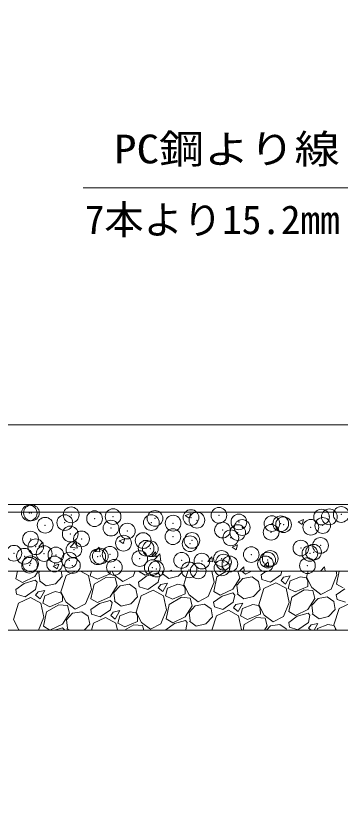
# Model space of a CAD drawing. Units: millimetres at full size; details may follow other scales. Extents: x 37600 to 71200, y 27760 to 51520.
# Drawn here: x 60550 to 61377, y 34061 to 36058 of the extents above; entities that cross this region are included whole.
import ezdxf
from ezdxf.enums import TextEntityAlignment as Align

# ---------------------------------------------------------------- set-up
doc = ezdxf.new("R2010")
doc.units = ezdxf.units.MM
doc.header["$LTSCALE"] = 80.0044
doc.header["$PDMODE"] = 32
doc.header["$PDSIZE"] = 40
for name, color, linetype, lineweight in [('0_2', 4, 'Continuous', 13), ('寸法', 6, 'Continuous', 13), ('ﾊｯﾁﾝｸﾞ', 4, 'Continuous', 9)]:
    doc.layers.add(name, color=color, linetype=linetype, lineweight=lineweight)
doc.styles.add('ＭＳ ゴシック', font='')
doc.styles.get('ＭＳ ゴシック').set_extended_font_data('MS Gothic')

msp = doc.modelspace()

# ---------------------------------------------------------------- linework, layer by layer
at = {"layer": '0_2', "color": 3}
for points in [[(58397, 34814), (62003, 34814), (62003, 37270), (58397, 37270)], [(58800, 35017), (61600, 35017), (61800, 35217), (61800, 36867), (61600, 37067), (58800, 37067), (58600, 36867), (58600, 35217)]]:
    msp.add_lwpolyline(points, close=True, dxfattribs=at)
at = {"layer": '0_2', "color": 7}
for points in [[(62003, 34814), (59850, 34814), (59850, 34794), (62003, 34794)], [(58250, 34794), (58250, 34644), (58500, 34644), (58500, 34061), (60000, 34061), (60000, 34644), (62150, 34644), (62150, 34794), (59850, 34794), (59850, 34211), (58650, 34211), (58650, 34794)], [(60000, 34644), (62150, 34644), (62150, 34494), (60000, 34494)]]:
    msp.add_lwpolyline(points, close=True, dxfattribs=at)
at = {"layer": '寸法'}
msp.add_lwpolyline([(61790, 35030), (61754.22, 35101.55), (61495, 35620), (60721.67, 35620)], dxfattribs=at)
at = {"layer": 'ﾊｯﾁﾝｸﾞ'}
for p, q in [((60981.67, 34785.98), (60995.67, 34791.35)), ((60991.62, 34779.27), (60995.67, 34791.35)), ((61303.27, 34794), (61310.48, 34793.37)), ((61310.48, 34793.37), (61310.36, 34794)), ((60981.67, 34785.98), (60991.62, 34779.27)), ((61269.09, 34769.96), (61283.1, 34775.34)), ((61269.09, 34769.96), (61279.04, 34763.25)), ((61279.04, 34763.25), (61283.1, 34775.34)), ((60813.62, 34721.47), (60827.63, 34726.85)), ((60823.57, 34714.76), (60827.63, 34726.85)), ((60609.01, 34706.73), (60618.65, 34718.22)), ((60620.97, 34705.68), (60618.65, 34718.22)), ((60688.39, 34705.52), (60703.96, 34721.76)), ((60706.15, 34702.74), (60703.94, 34721.73)), ((60813.62, 34721.47), (60823.57, 34714.76)), ((61101.05, 34705.46), (61115.05, 34710.83)), ((61111, 34698.75), (61115.05, 34710.83)), ((60609.01, 34706.73), (60620.97, 34705.68)), ((60688.36, 34705.5), (60706.15, 34702.74)), ((60752.46, 34694.18), (60762.11, 34705.67)), ((60752.46, 34694.18), (60764.42, 34693.13)), ((60764.42, 34693.13), (60762.1, 34705.67)), ((60895.92, 34681.63), (60905.56, 34693.12)), ((60901.83, 34672.42), (60917.41, 34688.65)), ((60907.87, 34680.58), (60905.56, 34693.12)), ((60919.6, 34669.63), (60917.39, 34688.63)), ((61101.05, 34705.46), (61111, 34698.75)), ((60895.92, 34681.63), (60907.87, 34680.58)), ((60901.81, 34672.39), (60919.6, 34669.63)), ((61039.37, 34669.08), (61049.01, 34680.57)), ((61039.37, 34669.08), (61051.32, 34668.03)), ((61051.32, 34668.03), (61049.01, 34680.57)), ((61182.82, 34656.53), (61192.46, 34668.02)), ((61194.77, 34655.48), (61192.46, 34668.02)), ((60645.58, 34656.97), (60659.58, 34662.34)), ((60645.58, 34656.97), (60655.53, 34650.26)), ((60655.53, 34650.26), (60659.58, 34662.34)), ((61119.78, 34644), (61130.86, 34655.55)), ((61132.18, 34644), (61130.84, 34655.52)), ((61182.82, 34656.53), (61194.77, 34655.48)), ((61326.29, 34644), (61335.91, 34655.47)), ((61338.03, 34644), (61335.91, 34655.47)), ((60550.39, 34625.09), (60554.41, 34644)), ((60598.99, 34630.52), (60567.28, 34615.44)), ((60607.53, 34644), (60598.99, 34630.52)), ((60609.02, 34641.16), (60611.64, 34644)), ((60611.54, 34619.98), (60609.02, 34641.16)), ((60651.52, 34612.35), (60668.63, 34630.31)), ((60678.51, 34632.78), (60665.33, 34591.22)), ((60668.63, 34630.31), (60666.13, 34644)), ((60702.31, 34644), (60678.51, 34632.78)), ((60734.95, 34633.03), (60714.81, 34644)), ((60733.2, 34644), (60733.69, 34643.62)), ((60733.69, 34643.62), (60733.9, 34644)), ((60742.75, 34597.12), (60734.95, 34633.03)), ((60743.01, 34644), (60739.99, 34632.71)), ((60739.99, 34632.71), (60758.09, 34623.76)), ((60749.46, 34610.7), (60780.98, 34628.9)), ((60758.09, 34623.76), (60790.5, 34637.62)), ((60780.98, 34628.9), (60803.05, 34627.09)), ((60790.5, 34637.62), (60790.39, 34644)), ((60795.45, 34644), (60800.06, 34635.06)), ((60800.06, 34635.06), (60823.06, 34617.62)), ((60803.05, 34627.09), (60808, 34607.31)), ((60823.06, 34617.62), (60849.22, 34631.11)), ((60849.22, 34631.11), (60854.51, 34644)), ((60884.29, 34631.96), (60862.66, 34616.24)), ((60862.88, 34643.85), (60862.91, 34644)), ((60879.77, 34634.2), (60862.88, 34643.85)), ((60900.38, 34644), (60879.77, 34634.2)), ((60912.04, 34639.9), (60884.29, 34631.96)), ((60916.75, 34634.54), (60912.04, 34639.9)), ((60916.75, 34634.54), (60912.84, 34616.11)), ((60922.82, 34638.04), (60939.89, 34625.26)), ((60924.03, 34638.74), (60923.4, 34644)), ((60939.89, 34625.26), (60964, 34631.1)), ((60940.95, 34644), (60947.01, 34646.32)), ((60946.23, 34644), (60947.01, 34646.32)), ((60964, 34631.1), (60976.29, 34644)), ((60988.61, 34644), (60977.81, 34609.98)), ((61055.24, 34615.88), (61049.13, 34644)), ((61054.12, 34592.61), (61061.95, 34629.45)), ((61061.95, 34629.45), (61087.14, 34644)), ((61067.57, 34644), (61070.57, 34642.52)), ((61070.57, 34642.52), (61074.04, 34644)), ((61115.99, 34644), (61120.48, 34626.07)), ((61125.5, 34644), (61135.55, 34636.38)), ((61128.65, 34625.93), (61152.24, 34629.86)), ((61135.55, 34636.38), (61150.32, 34644)), ((61152.24, 34629.86), (61168.62, 34618.29)), ((61187.54, 34644), (61175.14, 34634.99)), ((61177.11, 34623.19), (61175.14, 34634.99)), ((61225.33, 34634.87), (61198.84, 34616.35)), ((61227.27, 34644), (61225.33, 34634.87)), ((61231.95, 34629), (61225.57, 34620.46)), ((61249.3, 34632.55), (61231.95, 34629)), ((61237.42, 34611.13), (61249.3, 34632.55)), ((61275.19, 34629.71), (61248.84, 34619.35)), ((61289.79, 34626.82), (61275.19, 34629.71)), ((61295.14, 34644), (61290.3, 34628.73)), ((61290.3, 34628.73), (61303.79, 34602.57)), ((61352.95, 34598.62), (61367.72, 34634.64)), ((61367.72, 34634.64), (61365.69, 34644)), ((61366.61, 34611.36), (61373.54, 34644)), ((60571.81, 34613.21), (60550.17, 34597.48)), ((60567.28, 34615.44), (60550.39, 34625.09)), ((60599.55, 34621.14), (60571.81, 34613.21)), ((60604.27, 34615.78), (60599.55, 34621.14)), ((60604.27, 34615.78), (60600.36, 34597.36)), ((60610.33, 34619.28), (60627.4, 34606.51)), ((60627.4, 34606.51), (60651.52, 34612.35)), ((60741.64, 34573.85), (60749.46, 34610.7)), ((60808, 34607.31), (60790.24, 34579.28)), ((60800.26, 34589.91), (60816.16, 34607.17)), ((60816.16, 34607.17), (60839.76, 34611.1)), ((60839.76, 34611.1), (60856.13, 34599.54)), ((60864.62, 34604.44), (60862.66, 34616.24)), ((60912.84, 34616.11), (60886.36, 34597.59)), ((60919.47, 34610.24), (60913.08, 34601.7)), ((60936.82, 34613.79), (60919.47, 34610.24)), ((60924.93, 34592.38), (60936.82, 34613.79)), ((60962.7, 34610.95), (60936.35, 34600.59)), ((60977.3, 34608.07), (60962.7, 34610.95)), ((60981.5, 34600.79), (60977.3, 34608.07)), ((60977.81, 34609.98), (60991.3, 34583.82)), ((61040.46, 34579.87), (61055.24, 34615.88)), ((61120.48, 34626.07), (61102.72, 34598.03)), ((61112.75, 34608.67), (61128.65, 34625.93)), ((61115.27, 34587.49), (61112.75, 34608.67)), ((61172.36, 34597.82), (61168.62, 34618.29)), ((61198.84, 34616.35), (61177.11, 34623.19)), ((61212.74, 34614.67), (61182.24, 34600.3)), ((61238.68, 34600.55), (61212.74, 34614.67)), ((61225.57, 34620.46), (61237.42, 34611.13)), ((61248.84, 34619.35), (61243.72, 34600.22)), ((61293.99, 34619.55), (61289.79, 34626.82)), ((61294.23, 34605.14), (61293.99, 34619.55)), ((61383.5, 34601.71), (61366.61, 34611.36)), ((60552.13, 34585.68), (60550.17, 34597.48)), ((60600.36, 34597.36), (60573.87, 34578.83)), ((60606.98, 34591.48), (60600.59, 34582.95)), ((60624.33, 34595.03), (60606.98, 34591.48)), ((60612.44, 34573.62), (60624.33, 34595.03)), ((60650.22, 34592.2), (60623.87, 34581.83)), ((60664.82, 34589.31), (60650.22, 34592.2)), ((60669.02, 34582.03), (60664.82, 34589.31)), ((60665.33, 34591.22), (60678.82, 34565.06)), ((60727.98, 34561.11), (60742.75, 34597.12)), ((60802.79, 34568.74), (60800.26, 34589.91)), ((60859.87, 34579.06), (60856.13, 34599.54)), ((60886.36, 34597.59), (60864.62, 34604.44)), ((60900.26, 34595.91), (60869.76, 34581.54)), ((60926.19, 34581.79), (60900.26, 34595.91)), ((60913.08, 34601.7), (60924.93, 34592.38)), ((60936.35, 34600.59), (60931.23, 34581.47)), ((60981.74, 34586.38), (60981.5, 34600.79)), ((61071.01, 34582.96), (61054.12, 34592.61)), ((61102.72, 34598.03), (61071.01, 34582.96)), ((61103.29, 34588.66), (61075.54, 34580.72)), ((61108, 34583.29), (61103.29, 34588.66)), ((61155.25, 34579.86), (61172.36, 34597.82)), ((61182.24, 34600.3), (61169.06, 34558.73)), ((61246.48, 34564.64), (61238.68, 34600.55)), ((61243.72, 34600.22), (61261.82, 34591.27)), ((61253.19, 34578.21), (61284.72, 34596.41)), ((61261.82, 34591.27), (61294.23, 34605.14)), ((61284.72, 34596.41), (61306.78, 34594.6)), ((61303.79, 34602.57), (61326.79, 34585.14)), ((61306.78, 34594.6), (61311.73, 34574.82)), ((61326.79, 34585.14), (61352.95, 34598.62)), ((61388.02, 34599.48), (61366.39, 34583.75)), ((60573.87, 34578.83), (60552.13, 34585.68)), ((60587.77, 34577.16), (60557.27, 34562.78)), ((60613.71, 34563.03), (60587.77, 34577.16)), ((60600.59, 34582.95), (60612.44, 34573.62)), ((60623.87, 34581.83), (60618.74, 34562.71)), ((60636.84, 34553.76), (60669.25, 34567.62)), ((60669.25, 34567.62), (60669.02, 34582.03)), ((60758.52, 34564.2), (60741.64, 34573.85)), ((60790.24, 34579.28), (60758.52, 34564.2)), ((60790.8, 34569.9), (60763.05, 34561.96)), ((60795.51, 34564.54), (60790.8, 34569.9)), ((60801.57, 34568.04), (60818.65, 34555.26)), ((60842.76, 34561.1), (60859.87, 34579.06)), ((60869.76, 34581.54), (60856.57, 34539.98)), ((60933.99, 34545.88), (60926.19, 34581.79)), ((60931.23, 34581.47), (60949.33, 34572.52)), ((60940.71, 34559.45), (60972.23, 34577.65)), ((60949.33, 34572.52), (60981.74, 34586.38)), ((60972.23, 34577.65), (60994.29, 34575.84)), ((60991.3, 34583.82), (61014.3, 34566.38)), ((60994.29, 34575.84), (60999.24, 34556.07)), ((61014.3, 34566.38), (61040.46, 34579.87)), ((61075.54, 34580.72), (61053.9, 34564.99)), ((61108, 34583.29), (61104.09, 34564.87)), ((61114.06, 34586.79), (61131.13, 34574.02)), ((61131.13, 34574.02), (61155.25, 34579.86)), ((61245.37, 34541.36), (61253.19, 34578.21)), ((61311.73, 34574.82), (61293.97, 34546.79)), ((61303.99, 34557.43), (61319.89, 34574.69)), ((61319.89, 34574.69), (61343.49, 34578.61)), ((61343.49, 34578.61), (61359.86, 34567.05)), ((61363.6, 34546.58), (61359.86, 34567.05)), ((61368.35, 34571.95), (61366.39, 34583.75)), ((61390.09, 34565.1), (61368.35, 34571.95)), ((60557.27, 34562.78), (60544.08, 34521.22)), ((60621.51, 34527.12), (60613.71, 34563.03)), ((60618.74, 34562.71), (60636.84, 34553.76)), ((60628.22, 34540.7), (60659.74, 34558.9)), ((60659.74, 34558.9), (60681.8, 34557.09)), ((60678.82, 34565.06), (60701.81, 34547.62)), ((60681.8, 34557.09), (60686.75, 34537.31)), ((60701.81, 34547.62), (60727.98, 34561.11)), ((60763.05, 34561.96), (60741.41, 34546.24)), ((60795.51, 34564.54), (60791.6, 34546.11)), ((60818.65, 34555.26), (60842.76, 34561.1)), ((60932.88, 34522.61), (60940.7, 34559.45)), ((60999.24, 34556.07), (60981.48, 34528.03)), ((60991.5, 34538.67), (61007.4, 34555.93)), ((61007.4, 34555.93), (61031, 34559.86)), ((61031, 34559.86), (61047.38, 34548.29)), ((61051.11, 34527.82), (61047.38, 34548.29)), ((61055.86, 34553.19), (61053.9, 34564.99)), ((61077.6, 34546.35), (61055.86, 34553.19)), ((61104.09, 34564.87), (61077.6, 34546.35)), ((61110.71, 34559), (61104.32, 34550.46)), ((61104.32, 34550.46), (61116.17, 34541.13)), ((61128.06, 34562.55), (61110.71, 34559)), ((61116.17, 34541.13), (61128.06, 34562.55)), ((61127.6, 34549.35), (61122.47, 34530.22)), ((61153.95, 34559.71), (61127.6, 34549.35)), ((61168.55, 34556.82), (61153.95, 34559.71)), ((61172.75, 34549.55), (61168.55, 34556.82)), ((61169.06, 34558.73), (61182.55, 34532.57)), ((61172.98, 34535.14), (61172.75, 34549.55)), ((61231.71, 34528.62), (61246.48, 34564.64)), ((61306.52, 34536.25), (61303.99, 34557.43)), ((61373.49, 34549.05), (61360.3, 34507.49)), ((61403.99, 34563.43), (61373.49, 34549.05)), ((60607.92, 34494), (60621.51, 34527.12)), ((60620.39, 34503.85), (60628.22, 34540.7)), ((60686.75, 34537.31), (60668.99, 34509.28)), ((60679.02, 34519.91), (60694.92, 34537.17)), ((60694.92, 34537.17), (60718.51, 34541.1)), ((60718.51, 34541.1), (60734.89, 34529.54)), ((60738.63, 34509.06), (60734.89, 34529.54)), ((60743.38, 34534.44), (60741.41, 34546.24)), ((60765.11, 34527.59), (60743.38, 34534.44)), ((60791.6, 34546.11), (60765.11, 34527.59)), ((60798.22, 34540.24), (60791.84, 34531.7)), ((60791.84, 34531.7), (60803.69, 34522.38)), ((60815.57, 34543.79), (60798.22, 34540.24)), ((60803.69, 34522.38), (60815.57, 34543.79)), ((60815.11, 34530.59), (60809.99, 34511.47)), ((60841.46, 34540.95), (60815.11, 34530.59)), ((60856.06, 34538.07), (60841.46, 34540.95)), ((60860.26, 34530.79), (60856.06, 34538.07)), ((60856.57, 34539.98), (60870.06, 34513.82)), ((60860.5, 34516.38), (60860.26, 34530.79)), ((60919.22, 34509.87), (60933.99, 34545.88)), ((60981.48, 34528.03), (60949.77, 34512.96)), ((60994.03, 34517.49), (60991.5, 34538.67)), ((61034, 34509.86), (61051.11, 34527.82)), ((61061, 34530.3), (61049.49, 34494)), ((61091.5, 34544.67), (61061, 34530.3)), ((61117.44, 34530.55), (61091.5, 34544.67)), ((61125.24, 34494.64), (61117.44, 34530.55)), ((61122.47, 34530.22), (61140.57, 34521.27)), ((61140.57, 34521.27), (61172.98, 34535.14)), ((61182.55, 34532.57), (61205.55, 34515.14)), ((61205.55, 34515.14), (61231.71, 34528.62)), ((61266.78, 34529.48), (61245.14, 34513.75)), ((61262.26, 34531.71), (61245.37, 34541.36)), ((61293.97, 34546.79), (61262.26, 34531.71)), ((61294.53, 34537.41), (61266.78, 34529.48)), ((61299.24, 34532.05), (61294.53, 34537.41)), ((61299.24, 34532.05), (61295.33, 34513.63)), ((61305.3, 34535.55), (61322.38, 34522.78)), ((61322.38, 34522.78), (61346.49, 34528.61)), ((61346.49, 34528.61), (61363.6, 34546.58)), ((60544.08, 34521.22), (60557.57, 34495.06)), ((60668.99, 34509.28), (60637.28, 34494.2)), ((60681.54, 34498.74), (60679.02, 34519.91)), ((60724.28, 34494), (60738.63, 34509.06)), ((60748.51, 34511.54), (60742.95, 34494)), ((60779.01, 34525.91), (60748.51, 34511.54)), ((60804.95, 34511.79), (60779.01, 34525.91)), ((60808.81, 34494), (60804.95, 34511.79)), ((60809.99, 34511.47), (60828.09, 34502.52)), ((60827.33, 34494), (60850.98, 34507.65)), ((60828.09, 34502.52), (60860.5, 34516.38)), ((60850.98, 34507.65), (60873.05, 34505.84)), ((60870.06, 34513.82), (60893.06, 34496.38)), ((60893.06, 34496.38), (60919.22, 34509.87)), ((60954.29, 34510.72), (60932.66, 34494.99)), ((60949.77, 34512.96), (60932.88, 34522.61)), ((60982.04, 34518.66), (60954.29, 34510.72)), ((60986.75, 34513.29), (60982.04, 34518.66)), ((60986.75, 34513.29), (60982.84, 34494.87)), ((60992.82, 34516.79), (61009.89, 34504.02)), ((61009.89, 34504.02), (61034, 34509.86)), ((61128.93, 34494), (61131.95, 34508.21)), ((61131.95, 34508.21), (61163.47, 34526.41)), ((61163.47, 34526.41), (61185.53, 34524.6)), ((61185.53, 34524.6), (61190.48, 34504.82)), ((61198.65, 34504.69), (61222.24, 34508.61)), ((61222.24, 34508.61), (61238.62, 34497.05)), ((61247.11, 34501.95), (61245.14, 34513.75)), ((61295.33, 34513.63), (61268.84, 34495.1)), ((61301.95, 34507.75), (61295.57, 34499.21)), ((61319.3, 34511.3), (61301.95, 34507.75)), ((61309.7, 34494), (61319.3, 34511.3)), ((61345.19, 34508.47), (61318.84, 34498.1)), ((61359.79, 34505.58), (61345.19, 34508.47)), ((61360.3, 34507.49), (61367.26, 34494)), ((60557.57, 34495.06), (60558.97, 34494)), ((60637.28, 34494.2), (60620.39, 34503.85)), ((60669.55, 34499.9), (60648.93, 34494)), ((60674.27, 34494.54), (60669.55, 34499.9)), ((60674.27, 34494.54), (60674.15, 34494)), ((60680.33, 34498.04), (60685.73, 34494)), ((60873.05, 34505.84), (60876.01, 34494)), ((60932.82, 34494), (60932.66, 34494.99)), ((60982.84, 34494.87), (60981.6, 34494)), ((61124.98, 34494), (61125.24, 34494.64)), ((61190.48, 34504.82), (61183.63, 34494)), ((61188.8, 34494), (61198.65, 34504.69)), ((61239.18, 34494), (61238.62, 34497.05)), ((61268.84, 34495.1), (61247.11, 34501.95)), ((61295.57, 34499.21), (61302.19, 34494)), ((61318.84, 34498.1), (61317.74, 34494)), ((61363.99, 34498.3), (61359.79, 34505.58)), ((61364.06, 34494), (61363.99, 34498.3))]:
    msp.add_line(p, q, dxfattribs=at)
for p in [(60584.48, 34792.02), (60590.15, 34792.52), (60691.24, 34787.51), (61378.83, 34788.47), (60675.07, 34767.78), (60750.81, 34777.75), (60798.01, 34783), (60895.31, 34767.82), (60904.77, 34778.49), (60996.33, 34780.63), (61011.54, 34773.98), (61067.49, 34786.36), (61118.3, 34769.47), (61328.76, 34781.88), (61348.69, 34782.49), (60625, 34761.18), (60792.62, 34753.74), (60950.86, 34766.34), (61076.63, 34748.69), (61126.7, 34755.28), (61202.45, 34765.25), (61225.06, 34764.95), (61232.05, 34762.47), (61301.48, 34755.93), (61331.83, 34760.44), (60688.74, 34738.75), (60834.22, 34746.32), (60950.32, 34732.06), (61097.77, 34729.04), (61115.42, 34742.45), (61200.46, 34743.13), (60587.72, 34725.94), (60717.58, 34726.3), (60824.51, 34715.49), (60874.58, 34722.09), (60993.9, 34714.05), (60998.78, 34722.43), (61326.21, 34709.59), (60545.53, 34689.82), (60600.95, 34706.28), (60622.45, 34688.89), (60698.2, 34698.87), (60790.19, 34687.16), (60882.14, 34702.4), (60892.88, 34701.24), (61276.14, 34703), (61299.05, 34689.35), (61308.44, 34692.48), (60572.39, 34682.3), (60652.29, 34685.31), (60686.31, 34672.17), (60759.06, 34680.8), (60765.51, 34682.38), (60865.82, 34676.29), (60972.59, 34671.78), (61024.02, 34669.81), (61074.09, 34676.4), (61079.35, 34667.27), (61149.83, 34686.37), (61191.8, 34672.46), (61198.03, 34676.55), (60585.29, 34659.36), (60587.7, 34662.96), (60648.87, 34662.36), (60694.46, 34658.45), (60801.23, 34653.93), (60897.71, 34653.18), (60907.99, 34649.42), (60991.47, 34647.47), (61075.16, 34652.43), (61095.34, 34662.46), (61186.12, 34662.76), (61292.88, 34658.24), (61014.76, 34644.91)]:
    msp.add_point(p, dxfattribs=at)

# ---------------------------------------------------------------- texts
at = {"layer": '寸法', "style": 'ＭＳ ゴシック', "width": 1.15}
msp.add_text('PC鋼より線', height=73.31, dxfattribs=at).set_placement((61375, 35660), align=Align.BOTTOM_RIGHT)
at = {"layer": '寸法', "color": 3, "style": 'ＭＳ ゴシック'}
msp.add_text('7本より15.2mm', height=73.31, dxfattribs=at).set_placement((61375, 35480), align=Align.BOTTOM_RIGHT)

doc.saveas('drawing.dxf')
